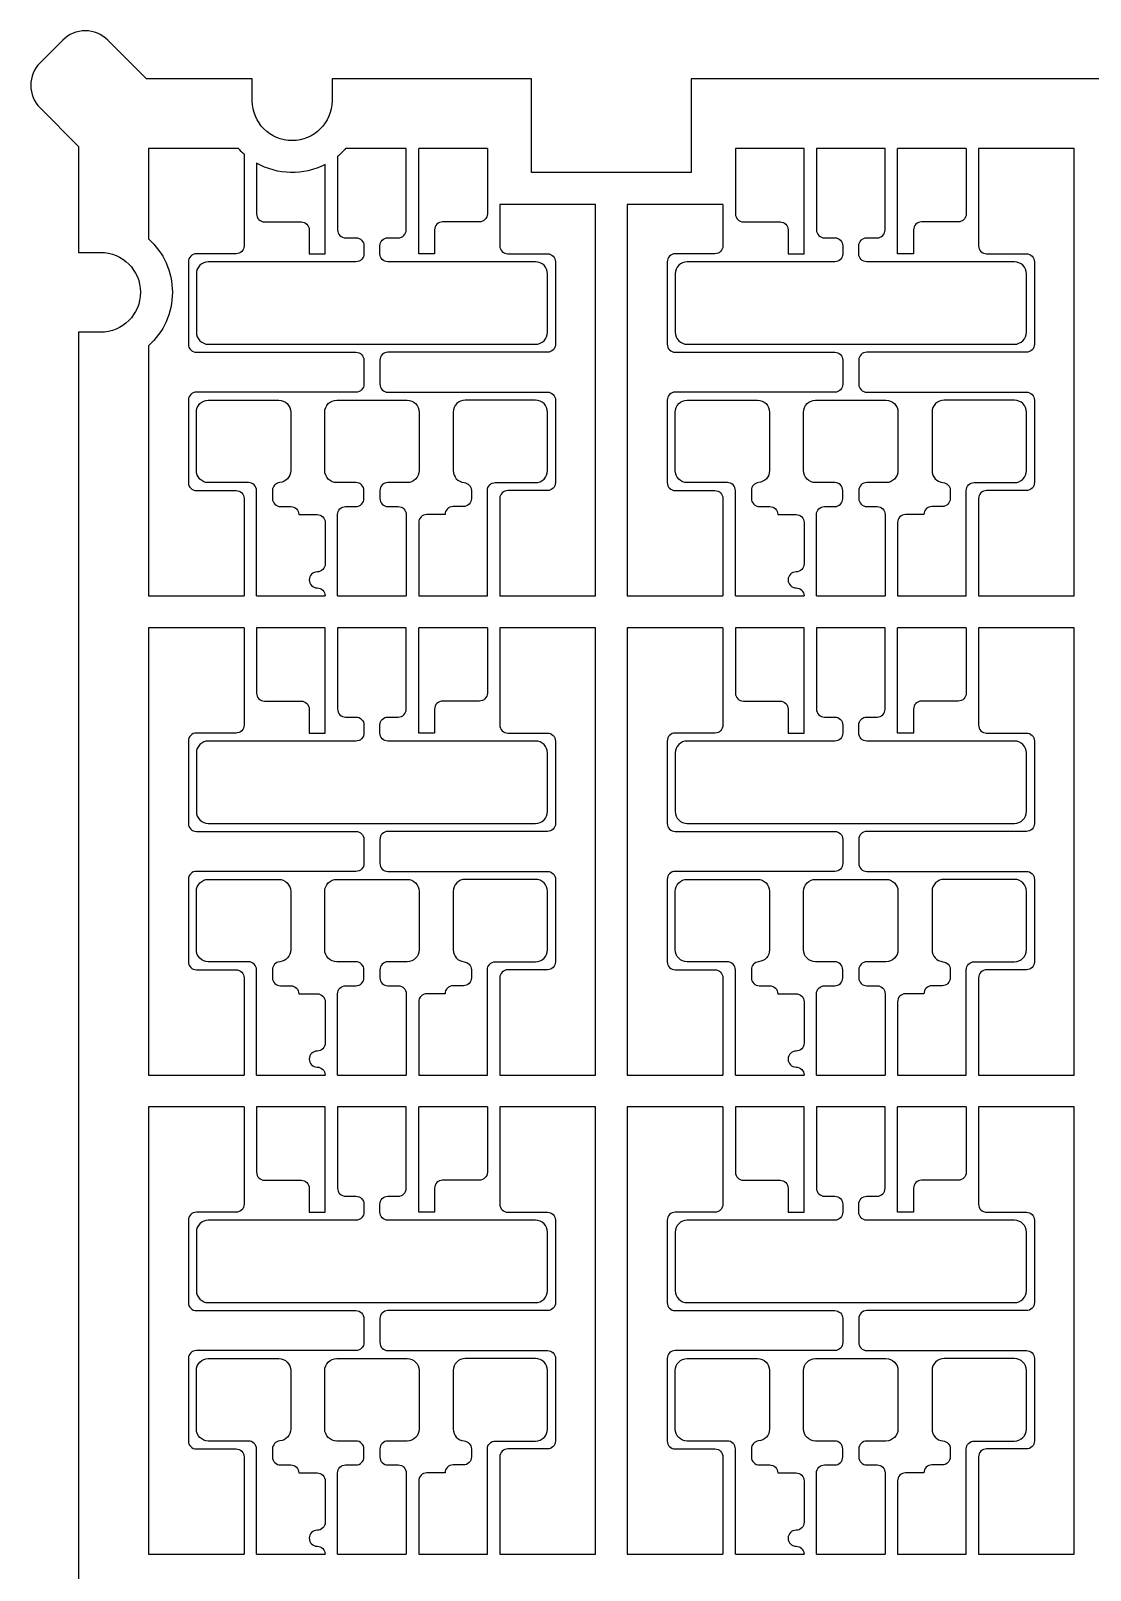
# Model space of a CAD drawing. Header units: inches. Extents: x -81 to 81, y -86 to 86.
# Drawn here: x -81.4 to -15, y -15 to 81.4 of the extents above; entities that cross this region are included whole.
import ezdxf

# ---------------------------------------------------------------- set-up
doc = ezdxf.new("R2010")
doc.units = ezdxf.units.IN
doc.header["$MEASUREMENT"] = 0
doc.layers.add('mask', color=6, linetype='Continuous')
doc.layers.add('MaskOutline', color=3, linetype='Continuous')

msp = doc.modelspace()

# ---------------------------------------------------------------- linework, layer by layer
at = {"layer": 'mask'}
for p, q in [((-63.43, 47.5), (-63.43, 47.5)), ((-33.43, 47.5), (-33.43, 47.5)), ((-63.43, 46.5), (-63.43, 46.5)), ((-33.43, 46.5), (-33.43, 46.5)), ((-63.43, 17.5), (-63.43, 17.5)), ((-33.43, 17.5), (-33.43, 17.5)), ((-63.43, 16.5), (-63.43, 16.5)), ((-33.43, 16.5), (-33.43, 16.5)), ((-63.43, -12.5), (-63.43, -12.5)), ((-33.43, -12.5), (-33.43, -12.5)), ((-63.43, -13.5), (-63.43, -13.5)), ((-33.43, -13.5), (-33.43, -13.5))]:
    msp.add_line(p, q, dxfattribs=at)
for points in [[(-68.01, 73.655, -0.027096), (-68.354, 74), (-74, 74), (-74, 68.354, -0.447214), (-74, 61.646), (-74, 46), (-68.01, 46)], [(-68.01, 73.655), (-68.01, 67.911, -0.414214), (-68.51, 67.411), (-71, 67.411, 0.414212), (-71.5, 66.911), (-71.5, 61.75, 0.414215), (-71, 61.25), (-61, 61.25, -0.414213), (-60.5, 60.75), (-60.5, 59.25, -0.414214), (-61, 58.75), (-71, 58.75, 0.414215), (-71.5, 58.25), (-71.5, 53.089, 0.414212), (-71, 52.589), (-68.51, 52.589, -0.414214), (-68.01, 52.089), (-68.01, 46)], [(-62.15, 73.518), (-62.15, 68.911, 0.414214), (-61.65, 68.411), (-61, 68.411, -0.414214), (-60.5, 67.911), (-60.5, 67.411, -0.414214), (-61, 66.911), (-70.25, 66.911, 0.414214), (-71, 66.161), (-71, 62.5, 0.414214), (-70.25, 61.75), (-49.75, 61.75, 0.414214), (-49, 62.5), (-49, 66.161, 0.414214), (-49.75, 66.911), (-59, 66.911, -0.414214), (-59.5, 67.411), (-59.5, 67.911, -0.414214), (-59, 68.411), (-58.35, 68.411, 0.414213), (-57.85, 68.911), (-57.85, 74, 0), (-57.85, 74, 0.414213)], [(-57.85, 74), (-61.646, 74, -0.038823), (-62.15, 73.518, -0.052011)], [(-52.77, 74, -0.000001), (-52.77, 74), (-52.77, 69.911, -0.414213), (-53.27, 69.411), (-55.57, 69.411, 0.414214), (-56.07, 68.911), (-56.07, 67.411), (-57.07, 67.411), (-57.07, 74, 0), (-57.07, 74, -0.414213)], [(-32.15, 74, 0), (-32.15, 74), (-32.15, 68.911, 0.414214), (-31.65, 68.411), (-31, 68.411, -0.414214), (-30.5, 67.911), (-30.5, 67.411, -0.414214), (-31, 66.911), (-40.25, 66.911, 0.414214), (-41, 66.161), (-41, 62.5, 0.414214), (-40.25, 61.75), (-19.75, 61.75, 0.414214), (-19, 62.5), (-19, 66.161, 0.414214), (-19.75, 66.911), (-29, 66.911, -0.414214), (-29.5, 67.411), (-29.5, 67.911, -0.414214), (-29, 68.411), (-28.35, 68.411, 0.414213), (-27.85, 68.911), (-27.85, 74, 0), (-27.85, 74, 0.414213)], [(-37.23, 74, 0.000001), (-37.23, 74), (-37.23, 69.911, 0.414213), (-36.73, 69.411), (-34.43, 69.411, -0.414214), (-33.93, 68.911), (-33.93, 67.411), (-32.93, 67.411), (-32.93, 74, 0), (-32.93, 74, 0.414213)], [(-21.99, 74, 0), (-21.99, 74), (-21.99, 67.911, 0.414214), (-21.49, 67.411), (-19, 67.411, -0.414212), (-18.5, 66.911), (-18.5, 61.75, -0.414215), (-19, 61.25), (-29, 61.25, 0.414213), (-29.5, 60.75), (-29.5, 59.25, 0.414214), (-29, 58.75), (-19, 58.75, -0.414215), (-18.5, 58.25), (-18.5, 53.089, -0.414212), (-19, 52.589), (-21.49, 52.589, 0.414214), (-21.99, 52.089), (-21.99, 46)], [(-22.77, 74, -0.000001), (-22.77, 74), (-22.77, 69.911, -0.414213), (-23.27, 69.411), (-25.57, 69.411, 0.414214), (-26.07, 68.911), (-26.07, 67.411), (-27.07, 67.411), (-27.07, 74, 0), (-27.07, 74, -0.414213)], [(-67.23, 73.091), (-67.23, 69.911, 0.414213), (-66.73, 69.411), (-64.43, 69.411, -0.414214), (-63.93, 68.911), (-63.93, 67.411), (-62.93, 67.411), (-62.93, 73.004)], [(-62.93, 73.004, -0.254402), (-67.23, 73.091, -0.053611)], [(-51.99, 70.5), (-51.99, 67.911, 0.414214), (-51.49, 67.411), (-49, 67.411, -0.414212), (-48.5, 66.911), (-48.5, 61.75, -0.414215), (-49, 61.25), (-59, 61.25, 0.414213), (-59.5, 60.75), (-59.5, 59.25, 0.414214), (-59, 58.75), (-49, 58.75, -0.414215), (-48.5, 58.25), (-48.5, 53.089, -0.414212), (-49, 52.589), (-51.49, 52.589, 0.414214), (-51.99, 52.089), (-51.99, 46)], [(-38.01, 70.5), (-38.01, 67.911, -0.414214), (-38.51, 67.411), (-41, 67.411, 0.414212), (-41.5, 66.911), (-41.5, 61.75, 0.414215), (-41, 61.25), (-31, 61.25, -0.414213), (-30.5, 60.75), (-30.5, 59.25, -0.414214), (-31, 58.75), (-41, 58.75, 0.414215), (-41.5, 58.25), (-41.5, 53.089, 0.414212), (-41, 52.589), (-38.51, 52.589, -0.414214), (-38.01, 52.089), (-38.01, 46)], [(-67.23, 46, 0), (-67.23, 46), (-67.23, 52.589, 0.414214), (-67.73, 53.089), (-70.25, 53.089, -0.414214), (-71, 53.839), (-71, 57.5, -0.414214), (-70.25, 58.25), (-65.84, 58.25, -0.414214), (-65.09, 57.5), (-65.09, 53.839, -0.388526), (-65.774, 53.092, 0.388526), (-66.23, 52.594), (-66.23, 52.089, 0.414214), (-65.73, 51.589), (-65.08, 51.589, -0.414214), (-64.58, 51.089), (-63.43, 51.089, -0.414214), (-62.93, 50.589), (-62.93, 48, -0.414214), (-63.43, 47.5, 1), (-63.43, 46.5, -0.414213), (-62.93, 46, -0.414214)], [(-62.15, 46), (-62.15, 51.089, -0.414214), (-61.65, 51.589), (-61, 51.589, 0.414214), (-60.5, 52.089), (-60.5, 52.589, 0.414214), (-61, 53.089), (-62.205, 53.089, -0.414214), (-62.955, 53.839), (-62.955, 57.5, -0.414214), (-62.205, 58.25), (-57.795, 58.25, -0.414214), (-57.045, 57.5), (-57.045, 53.839, -0.414214), (-57.795, 53.089), (-59, 53.089, 0.414214), (-59.5, 52.589), (-59.5, 52.089, 0.414214), (-59, 51.589), (-58.35, 51.589, -0.414213), (-57.85, 51.089), (-57.85, 46, 0), (-57.85, 46, -0.414214)], [(-52.77, 46, 0), (-52.77, 46), (-52.77, 52.589, -0.414214), (-52.27, 53.089), (-49.75, 53.089, 0.414214), (-49, 53.839), (-49, 57.5, 0.414214), (-49.75, 58.25), (-54.16, 58.25, 0.414214), (-54.91, 57.5), (-54.91, 53.839, 0.388526), (-54.226, 53.092, -0.388526), (-53.77, 52.594), (-53.77, 52.089, -0.414214), (-54.27, 51.589), (-54.92, 51.589, 0.414214), (-55.42, 51.089), (-56.57, 51.089, 0.414214), (-57.07, 50.589), (-57.07, 46)], [(-37.23, 46, 0), (-37.23, 46), (-37.23, 52.589, 0.414214), (-37.73, 53.089), (-40.25, 53.089, -0.414214), (-41, 53.839), (-41, 57.5, -0.414214), (-40.25, 58.25), (-35.84, 58.25, -0.414214), (-35.09, 57.5), (-35.09, 53.839, -0.388526), (-35.774, 53.092, 0.388526), (-36.23, 52.594), (-36.23, 52.089, 0.414214), (-35.73, 51.589), (-35.08, 51.589, -0.414214), (-34.58, 51.089), (-33.43, 51.089, -0.414214), (-32.93, 50.589), (-32.93, 48, -0.414214), (-33.43, 47.5, 1), (-33.43, 46.5, -0.414213), (-32.93, 46, -0.414214)], [(-32.15, 46), (-32.15, 51.089, -0.414214), (-31.65, 51.589), (-31, 51.589, 0.414214), (-30.5, 52.089), (-30.5, 52.589, 0.414214), (-31, 53.089), (-32.205, 53.089, -0.414214), (-32.955, 53.839), (-32.955, 57.5, -0.414214), (-32.205, 58.25), (-27.795, 58.25, -0.414214), (-27.045, 57.5), (-27.045, 53.839, -0.414214), (-27.795, 53.089), (-29, 53.089, 0.414214), (-29.5, 52.589), (-29.5, 52.089, 0.414214), (-29, 51.589), (-28.35, 51.589, -0.414213), (-27.85, 51.089), (-27.85, 46, 0), (-27.85, 46, -0.414214)], [(-22.77, 46, 0), (-22.77, 46), (-22.77, 52.589, -0.414214), (-22.27, 53.089), (-19.75, 53.089, 0.414214), (-19, 53.839), (-19, 57.5, 0.414214), (-19.75, 58.25), (-24.16, 58.25, 0.414214), (-24.91, 57.5), (-24.91, 53.839, 0.388526), (-24.226, 53.092, -0.388526), (-23.77, 52.594), (-23.77, 52.089, -0.414214), (-24.27, 51.589), (-24.92, 51.589, 0.414214), (-25.42, 51.089), (-26.57, 51.089, 0.414214), (-27.07, 50.589), (-27.07, 46)], [(-68.01, 44, 0), (-68.01, 44), (-68.01, 37.911, -0.414214), (-68.51, 37.411), (-71, 37.411, 0.414212), (-71.5, 36.911), (-71.5, 31.75, 0.414215), (-71, 31.25), (-61, 31.25, -0.414213), (-60.5, 30.75), (-60.5, 29.25, -0.414214), (-61, 28.75), (-71, 28.75, 0.414215), (-71.5, 28.25), (-71.5, 23.089, 0.414212), (-71, 22.589), (-68.51, 22.589, -0.414214), (-68.01, 22.089), (-68.01, 16)], [(-62.15, 44, 0), (-62.15, 44), (-62.15, 38.911, 0.414214), (-61.65, 38.411), (-61, 38.411, -0.414214), (-60.5, 37.911), (-60.5, 37.411, -0.414214), (-61, 36.911), (-70.25, 36.911, 0.414214), (-71, 36.161), (-71, 32.5, 0.414214), (-70.25, 31.75), (-49.75, 31.75, 0.414214), (-49, 32.5), (-49, 36.161, 0.414214), (-49.75, 36.911), (-59, 36.911, -0.414214), (-59.5, 37.411), (-59.5, 37.911, -0.414214), (-59, 38.411), (-58.35, 38.411, 0.414213), (-57.85, 38.911), (-57.85, 44, 0), (-57.85, 44, 0.414213)], [(-67.23, 44, 0.000001), (-67.23, 44), (-67.23, 39.911, 0.414213), (-66.73, 39.411), (-64.43, 39.411, -0.414214), (-63.93, 38.911), (-63.93, 37.411), (-62.93, 37.411), (-62.93, 44, 0), (-62.93, 44, 0.414213)], [(-51.99, 44, 0), (-51.99, 44), (-51.99, 37.911, 0.414214), (-51.49, 37.411), (-49, 37.411, -0.414212), (-48.5, 36.911), (-48.5, 31.75, -0.414215), (-49, 31.25), (-59, 31.25, 0.414213), (-59.5, 30.75), (-59.5, 29.25, 0.414214), (-59, 28.75), (-49, 28.75, -0.414215), (-48.5, 28.25), (-48.5, 23.089, -0.414212), (-49, 22.589), (-51.49, 22.589, 0.414214), (-51.99, 22.089), (-51.99, 16)], [(-52.77, 44, -0.000001), (-52.77, 44), (-52.77, 39.911, -0.414213), (-53.27, 39.411), (-55.57, 39.411, 0.414214), (-56.07, 38.911), (-56.07, 37.411), (-57.07, 37.411), (-57.07, 44, 0), (-57.07, 44, -0.414213)], [(-38.01, 44, 0), (-38.01, 44), (-38.01, 37.911, -0.414214), (-38.51, 37.411), (-41, 37.411, 0.414212), (-41.5, 36.911), (-41.5, 31.75, 0.414215), (-41, 31.25), (-31, 31.25, -0.414213), (-30.5, 30.75), (-30.5, 29.25, -0.414214), (-31, 28.75), (-41, 28.75, 0.414215), (-41.5, 28.25), (-41.5, 23.089, 0.414212), (-41, 22.589), (-38.51, 22.589, -0.414214), (-38.01, 22.089), (-38.01, 16)], [(-32.15, 44, 0), (-32.15, 44), (-32.15, 38.911, 0.414214), (-31.65, 38.411), (-31, 38.411, -0.414214), (-30.5, 37.911), (-30.5, 37.411, -0.414214), (-31, 36.911), (-40.25, 36.911, 0.414214), (-41, 36.161), (-41, 32.5, 0.414214), (-40.25, 31.75), (-19.75, 31.75, 0.414214), (-19, 32.5), (-19, 36.161, 0.414214), (-19.75, 36.911), (-29, 36.911, -0.414214), (-29.5, 37.411), (-29.5, 37.911, -0.414214), (-29, 38.411), (-28.35, 38.411, 0.414213), (-27.85, 38.911), (-27.85, 44, 0), (-27.85, 44, 0.414213)], [(-37.23, 44, 0.000001), (-37.23, 44), (-37.23, 39.911, 0.414213), (-36.73, 39.411), (-34.43, 39.411, -0.414214), (-33.93, 38.911), (-33.93, 37.411), (-32.93, 37.411), (-32.93, 44, 0), (-32.93, 44, 0.414213)], [(-21.99, 44, 0), (-21.99, 44), (-21.99, 37.911, 0.414214), (-21.49, 37.411), (-19, 37.411, -0.414212), (-18.5, 36.911), (-18.5, 31.75, -0.414215), (-19, 31.25), (-29, 31.25, 0.414213), (-29.5, 30.75), (-29.5, 29.25, 0.414214), (-29, 28.75), (-19, 28.75, -0.414215), (-18.5, 28.25), (-18.5, 23.089, -0.414212), (-19, 22.589), (-21.49, 22.589, 0.414214), (-21.99, 22.089), (-21.99, 16)], [(-22.77, 44, -0.000001), (-22.77, 44), (-22.77, 39.911, -0.414213), (-23.27, 39.411), (-25.57, 39.411, 0.414214), (-26.07, 38.911), (-26.07, 37.411), (-27.07, 37.411), (-27.07, 44, 0), (-27.07, 44, -0.414213)], [(-67.23, 16, 0), (-67.23, 16), (-67.23, 22.589, 0.414214), (-67.73, 23.089), (-70.25, 23.089, -0.414214), (-71, 23.839), (-71, 27.5, -0.414214), (-70.25, 28.25), (-65.84, 28.25, -0.414214), (-65.09, 27.5), (-65.09, 23.839, -0.388526), (-65.774, 23.092, 0.388526), (-66.23, 22.594), (-66.23, 22.089, 0.414214), (-65.73, 21.589), (-65.08, 21.589, -0.414214), (-64.58, 21.089), (-63.43, 21.089, -0.414214), (-62.93, 20.589), (-62.93, 18, -0.414214), (-63.43, 17.5, 1), (-63.43, 16.5, -0.414213), (-62.93, 16, -0.414214)], [(-62.15, 16), (-62.15, 21.089, -0.414214), (-61.65, 21.589), (-61, 21.589, 0.414214), (-60.5, 22.089), (-60.5, 22.589, 0.414214), (-61, 23.089), (-62.205, 23.089, -0.414214), (-62.955, 23.839), (-62.955, 27.5, -0.414214), (-62.205, 28.25), (-57.795, 28.25, -0.414214), (-57.045, 27.5), (-57.045, 23.839, -0.414214), (-57.795, 23.089), (-59, 23.089, 0.414214), (-59.5, 22.589), (-59.5, 22.089, 0.414214), (-59, 21.589), (-58.35, 21.589, -0.414213), (-57.85, 21.089), (-57.85, 16, 0), (-57.85, 16, -0.414214)], [(-52.77, 16, 0), (-52.77, 16), (-52.77, 22.589, -0.414214), (-52.27, 23.089), (-49.75, 23.089, 0.414214), (-49, 23.839), (-49, 27.5, 0.414214), (-49.75, 28.25), (-54.16, 28.25, 0.414214), (-54.91, 27.5), (-54.91, 23.839, 0.388526), (-54.226, 23.092, -0.388526), (-53.77, 22.594), (-53.77, 22.089, -0.414214), (-54.27, 21.589), (-54.92, 21.589, 0.414214), (-55.42, 21.089), (-56.57, 21.089, 0.414214), (-57.07, 20.589), (-57.07, 16)], [(-37.23, 16, 0), (-37.23, 16), (-37.23, 22.589, 0.414214), (-37.73, 23.089), (-40.25, 23.089, -0.414214), (-41, 23.839), (-41, 27.5, -0.414214), (-40.25, 28.25), (-35.84, 28.25, -0.414214), (-35.09, 27.5), (-35.09, 23.839, -0.388526), (-35.774, 23.092, 0.388526), (-36.23, 22.594), (-36.23, 22.089, 0.414214), (-35.73, 21.589), (-35.08, 21.589, -0.414214), (-34.58, 21.089), (-33.43, 21.089, -0.414214), (-32.93, 20.589), (-32.93, 18, -0.414214), (-33.43, 17.5, 1), (-33.43, 16.5, -0.414213), (-32.93, 16, -0.414214)], [(-32.15, 16), (-32.15, 21.089, -0.414214), (-31.65, 21.589), (-31, 21.589, 0.414214), (-30.5, 22.089), (-30.5, 22.589, 0.414214), (-31, 23.089), (-32.205, 23.089, -0.414214), (-32.955, 23.839), (-32.955, 27.5, -0.414214), (-32.205, 28.25), (-27.795, 28.25, -0.414214), (-27.045, 27.5), (-27.045, 23.839, -0.414214), (-27.795, 23.089), (-29, 23.089, 0.414214), (-29.5, 22.589), (-29.5, 22.089, 0.414214), (-29, 21.589), (-28.35, 21.589, -0.414213), (-27.85, 21.089), (-27.85, 16, 0), (-27.85, 16, -0.414214)], [(-22.77, 16, 0), (-22.77, 16), (-22.77, 22.589, -0.414214), (-22.27, 23.089), (-19.75, 23.089, 0.414214), (-19, 23.839), (-19, 27.5, 0.414214), (-19.75, 28.25), (-24.16, 28.25, 0.414214), (-24.91, 27.5), (-24.91, 23.839, 0.388526), (-24.226, 23.092, -0.388526), (-23.77, 22.594), (-23.77, 22.089, -0.414214), (-24.27, 21.589), (-24.92, 21.589, 0.414214), (-25.42, 21.089), (-26.57, 21.089, 0.414214), (-27.07, 20.589), (-27.07, 16)], [(-68.01, 14, 0), (-68.01, 14), (-68.01, 7.911, -0.414214), (-68.51, 7.411), (-71, 7.411, 0.414212), (-71.5, 6.911), (-71.5, 1.75, 0.414215), (-71, 1.25), (-61, 1.25, -0.414213), (-60.5, 0.75), (-60.5, -0.75, -0.414214), (-61, -1.25), (-71, -1.25, 0.414215), (-71.5, -1.75), (-71.5, -6.911, 0.414212), (-71, -7.411), (-68.51, -7.411, -0.414214), (-68.01, -7.911), (-68.01, -14)], [(-62.15, 14, 0), (-62.15, 14), (-62.15, 8.911, 0.414214), (-61.65, 8.411), (-61, 8.411, -0.414214), (-60.5, 7.911), (-60.5, 7.411, -0.414214), (-61, 6.911), (-70.25, 6.911, 0.414214), (-71, 6.161), (-71, 2.5, 0.414214), (-70.25, 1.75), (-49.75, 1.75, 0.414214), (-49, 2.5), (-49, 6.161, 0.414214), (-49.75, 6.911), (-59, 6.911, -0.414214), (-59.5, 7.411), (-59.5, 7.911, -0.414214), (-59, 8.411), (-58.35, 8.411, 0.414213), (-57.85, 8.911), (-57.85, 14, 0), (-57.85, 14, 0.414213)], [(-67.23, 14, 0.000001), (-67.23, 14), (-67.23, 9.911, 0.414213), (-66.73, 9.411), (-64.43, 9.411, -0.414214), (-63.93, 8.911), (-63.93, 7.411), (-62.93, 7.411), (-62.93, 14, 0), (-62.93, 14, 0.414213)], [(-51.99, 14, 0), (-51.99, 14), (-51.99, 7.911, 0.414214), (-51.49, 7.411), (-49, 7.411, -0.414212), (-48.5, 6.911), (-48.5, 1.75, -0.414215), (-49, 1.25), (-59, 1.25, 0.414213), (-59.5, 0.75), (-59.5, -0.75, 0.414214), (-59, -1.25), (-49, -1.25, -0.414215), (-48.5, -1.75), (-48.5, -6.911, -0.414212), (-49, -7.411), (-51.49, -7.411, 0.414214), (-51.99, -7.911), (-51.99, -14)], [(-52.77, 14, -0.000001), (-52.77, 14), (-52.77, 9.911, -0.414213), (-53.27, 9.411), (-55.57, 9.411, 0.414214), (-56.07, 8.911), (-56.07, 7.411), (-57.07, 7.411), (-57.07, 14, 0), (-57.07, 14, -0.414213)], [(-38.01, 14, 0), (-38.01, 14), (-38.01, 7.911, -0.414214), (-38.51, 7.411), (-41, 7.411, 0.414212), (-41.5, 6.911), (-41.5, 1.75, 0.414215), (-41, 1.25), (-31, 1.25, -0.414213), (-30.5, 0.75), (-30.5, -0.75, -0.414214), (-31, -1.25), (-41, -1.25, 0.414215), (-41.5, -1.75), (-41.5, -6.911, 0.414212), (-41, -7.411), (-38.51, -7.411, -0.414214), (-38.01, -7.911), (-38.01, -14)], [(-32.15, 14, 0), (-32.15, 14), (-32.15, 8.911, 0.414214), (-31.65, 8.411), (-31, 8.411, -0.414214), (-30.5, 7.911), (-30.5, 7.411, -0.414214), (-31, 6.911), (-40.25, 6.911, 0.414214), (-41, 6.161), (-41, 2.5, 0.414214), (-40.25, 1.75), (-19.75, 1.75, 0.414214), (-19, 2.5), (-19, 6.161, 0.414214), (-19.75, 6.911), (-29, 6.911, -0.414214), (-29.5, 7.411), (-29.5, 7.911, -0.414214), (-29, 8.411), (-28.35, 8.411, 0.414213), (-27.85, 8.911), (-27.85, 14, 0), (-27.85, 14, 0.414213)], [(-37.23, 14, 0.000001), (-37.23, 14), (-37.23, 9.911, 0.414213), (-36.73, 9.411), (-34.43, 9.411, -0.414214), (-33.93, 8.911), (-33.93, 7.411), (-32.93, 7.411), (-32.93, 14, 0), (-32.93, 14, 0.414213)], [(-21.99, 14, 0), (-21.99, 14), (-21.99, 7.911, 0.414214), (-21.49, 7.411), (-19, 7.411, -0.414212), (-18.5, 6.911), (-18.5, 1.75, -0.414215), (-19, 1.25), (-29, 1.25, 0.414213), (-29.5, 0.75), (-29.5, -0.75, 0.414214), (-29, -1.25), (-19, -1.25, -0.414215), (-18.5, -1.75), (-18.5, -6.911, -0.414212), (-19, -7.411), (-21.49, -7.411, 0.414214), (-21.99, -7.911), (-21.99, -14)], [(-22.77, 14, -0.000001), (-22.77, 14), (-22.77, 9.911, -0.414213), (-23.27, 9.411), (-25.57, 9.411, 0.414214), (-26.07, 8.911), (-26.07, 7.411), (-27.07, 7.411), (-27.07, 14, 0), (-27.07, 14, -0.414213)], [(-67.23, -14, 0), (-67.23, -14), (-67.23, -7.411, 0.414214), (-67.73, -6.911), (-70.25, -6.911, -0.414214), (-71, -6.161), (-71, -2.5, -0.414214), (-70.25, -1.75), (-65.84, -1.75, -0.414214), (-65.09, -2.5), (-65.09, -6.161, -0.388526), (-65.774, -6.908, 0.388526), (-66.23, -7.406), (-66.23, -7.911, 0.414214), (-65.73, -8.411), (-65.08, -8.411, -0.414214), (-64.58, -8.911), (-63.43, -8.911, -0.414214), (-62.93, -9.411), (-62.93, -12, -0.414214), (-63.43, -12.5, 1), (-63.43, -13.5, -0.414213), (-62.93, -14, -0.414214)], [(-62.15, -14), (-62.15, -8.911, -0.414214), (-61.65, -8.411), (-61, -8.411, 0.414214), (-60.5, -7.911), (-60.5, -7.411, 0.414214), (-61, -6.911), (-62.205, -6.911, -0.414214), (-62.955, -6.161), (-62.955, -2.5, -0.414214), (-62.205, -1.75), (-57.795, -1.75, -0.414214), (-57.045, -2.5), (-57.045, -6.161, -0.414214), (-57.795, -6.911), (-59, -6.911, 0.414214), (-59.5, -7.411), (-59.5, -7.911, 0.414214), (-59, -8.411), (-58.35, -8.411, -0.414213), (-57.85, -8.911), (-57.85, -14, 0), (-57.85, -14, -0.414214)], [(-52.77, -14, 0), (-52.77, -14), (-52.77, -7.411, -0.414214), (-52.27, -6.911), (-49.75, -6.911, 0.414214), (-49, -6.161), (-49, -2.5, 0.414214), (-49.75, -1.75), (-54.16, -1.75, 0.414214), (-54.91, -2.5), (-54.91, -6.161, 0.388526), (-54.226, -6.908, -0.388526), (-53.77, -7.406), (-53.77, -7.911, -0.414214), (-54.27, -8.411), (-54.92, -8.411, 0.414214), (-55.42, -8.911), (-56.57, -8.911, 0.414214), (-57.07, -9.411), (-57.07, -14)], [(-37.23, -14, 0), (-37.23, -14), (-37.23, -7.411, 0.414214), (-37.73, -6.911), (-40.25, -6.911, -0.414214), (-41, -6.161), (-41, -2.5, -0.414214), (-40.25, -1.75), (-35.84, -1.75, -0.414214), (-35.09, -2.5), (-35.09, -6.161, -0.388526), (-35.774, -6.908, 0.388526), (-36.23, -7.406), (-36.23, -7.911, 0.414214), (-35.73, -8.411), (-35.08, -8.411, -0.414214), (-34.58, -8.911), (-33.43, -8.911, -0.414214), (-32.93, -9.411), (-32.93, -12, -0.414214), (-33.43, -12.5, 1), (-33.43, -13.5, -0.414213), (-32.93, -14, -0.414214)], [(-32.15, -14), (-32.15, -8.911, -0.414214), (-31.65, -8.411), (-31, -8.411, 0.414214), (-30.5, -7.911), (-30.5, -7.411, 0.414214), (-31, -6.911), (-32.205, -6.911, -0.414214), (-32.955, -6.161), (-32.955, -2.5, -0.414214), (-32.205, -1.75), (-27.795, -1.75, -0.414214), (-27.045, -2.5), (-27.045, -6.161, -0.414214), (-27.795, -6.911), (-29, -6.911, 0.414214), (-29.5, -7.411), (-29.5, -7.911, 0.414214), (-29, -8.411), (-28.35, -8.411, -0.414213), (-27.85, -8.911), (-27.85, -14, 0), (-27.85, -14, -0.414214)], [(-22.77, -14, 0), (-22.77, -14), (-22.77, -7.411, -0.414214), (-22.27, -6.911), (-19.75, -6.911, 0.414214), (-19, -6.161), (-19, -2.5, 0.414214), (-19.75, -1.75), (-24.16, -1.75, 0.414214), (-24.91, -2.5), (-24.91, -6.161, 0.388526), (-24.226, -6.908, -0.388526), (-23.77, -7.406), (-23.77, -7.911, -0.414214), (-24.27, -8.411), (-24.92, -8.411, 0.414214), (-25.42, -8.911), (-26.57, -8.911, 0.414214), (-27.07, -9.411), (-27.07, -14)]]:
    msp.add_lwpolyline(points, format="xyb", dxfattribs=at)
for points in [[(-52.77, 74), (-57.07, 74)], [(-32.93, 74), (-37.23, 74)], [(-27.85, 74), (-32.15, 74)], [(-22.77, 74), (-27.07, 74)], [(-21.99, 46), (-16, 46), (-16, 74), (-21.99, 74)], [(-51.99, 46), (-46, 46), (-46, 70.5), (-51.99, 70.5)], [(-38.01, 70.5), (-44, 70.5), (-44, 46), (-38.01, 46)], [(-67.23, 46), (-62.93, 46)], [(-62.15, 46), (-57.85, 46)], [(-57.07, 46), (-52.77, 46)], [(-37.23, 46), (-32.93, 46)], [(-32.15, 46), (-27.85, 46)], [(-27.07, 46), (-22.77, 46)], [(-68.01, 44), (-74, 44), (-74, 16), (-68.01, 16)], [(-62.93, 44), (-67.23, 44)], [(-57.85, 44), (-62.15, 44)], [(-52.77, 44), (-57.07, 44)], [(-51.99, 16), (-46, 16), (-46, 44), (-51.99, 44)], [(-38.01, 44), (-44, 44), (-44, 16), (-38.01, 16)], [(-32.93, 44), (-37.23, 44)], [(-27.85, 44), (-32.15, 44)], [(-22.77, 44), (-27.07, 44)], [(-21.99, 16), (-16, 16), (-16, 44), (-21.99, 44)], [(-67.23, 16), (-62.93, 16)], [(-62.15, 16), (-57.85, 16)], [(-57.07, 16), (-52.77, 16)], [(-37.23, 16), (-32.93, 16)], [(-32.15, 16), (-27.85, 16)], [(-27.07, 16), (-22.77, 16)], [(-68.01, 14), (-74, 14), (-74, -14), (-68.01, -14)], [(-62.93, 14), (-67.23, 14)], [(-57.85, 14), (-62.15, 14)], [(-52.77, 14), (-57.07, 14)], [(-51.99, -14), (-46, -14), (-46, 14), (-51.99, 14)], [(-38.01, 14), (-44, 14), (-44, -14), (-38.01, -14)], [(-32.93, 14), (-37.23, 14)], [(-27.85, 14), (-32.15, 14)], [(-22.77, 14), (-27.07, 14)], [(-21.99, -14), (-16, -14), (-16, 14), (-21.99, 14)], [(-67.23, -14), (-62.93, -14)], [(-62.15, -14), (-57.85, -14)], [(-57.07, -14), (-52.77, -14)], [(-37.23, -14), (-32.93, -14)], [(-32.15, -14), (-27.85, -14)], [(-27.07, -14), (-22.77, -14)]]:
    msp.add_lwpolyline(points, dxfattribs=at)
at = {"layer": 'MaskOutline'}
msp.add_lwpolyline([(51, 78.375), (-40, 78.375), (-40, 72.5), (-50, 72.5), (-50, 78.375), (-62.5, 78.375), (-62.5, 77, -1), (-67.5, 77), (-67.5, 78.375), (-74.132, 78.375), (-76.544, 80.787, 0.414214), (-79.373, 80.787), (-80.787, 79.373, 0.414214), (-80.787, 76.544), (-78.375, 74.132), (-78.375, 67.5), (-77, 67.5, -1), (-77, 62.5), (-78.375, 62.5), (-78.375, -40)], format="xyb", dxfattribs=at)

doc.saveas('drawing.dxf')
